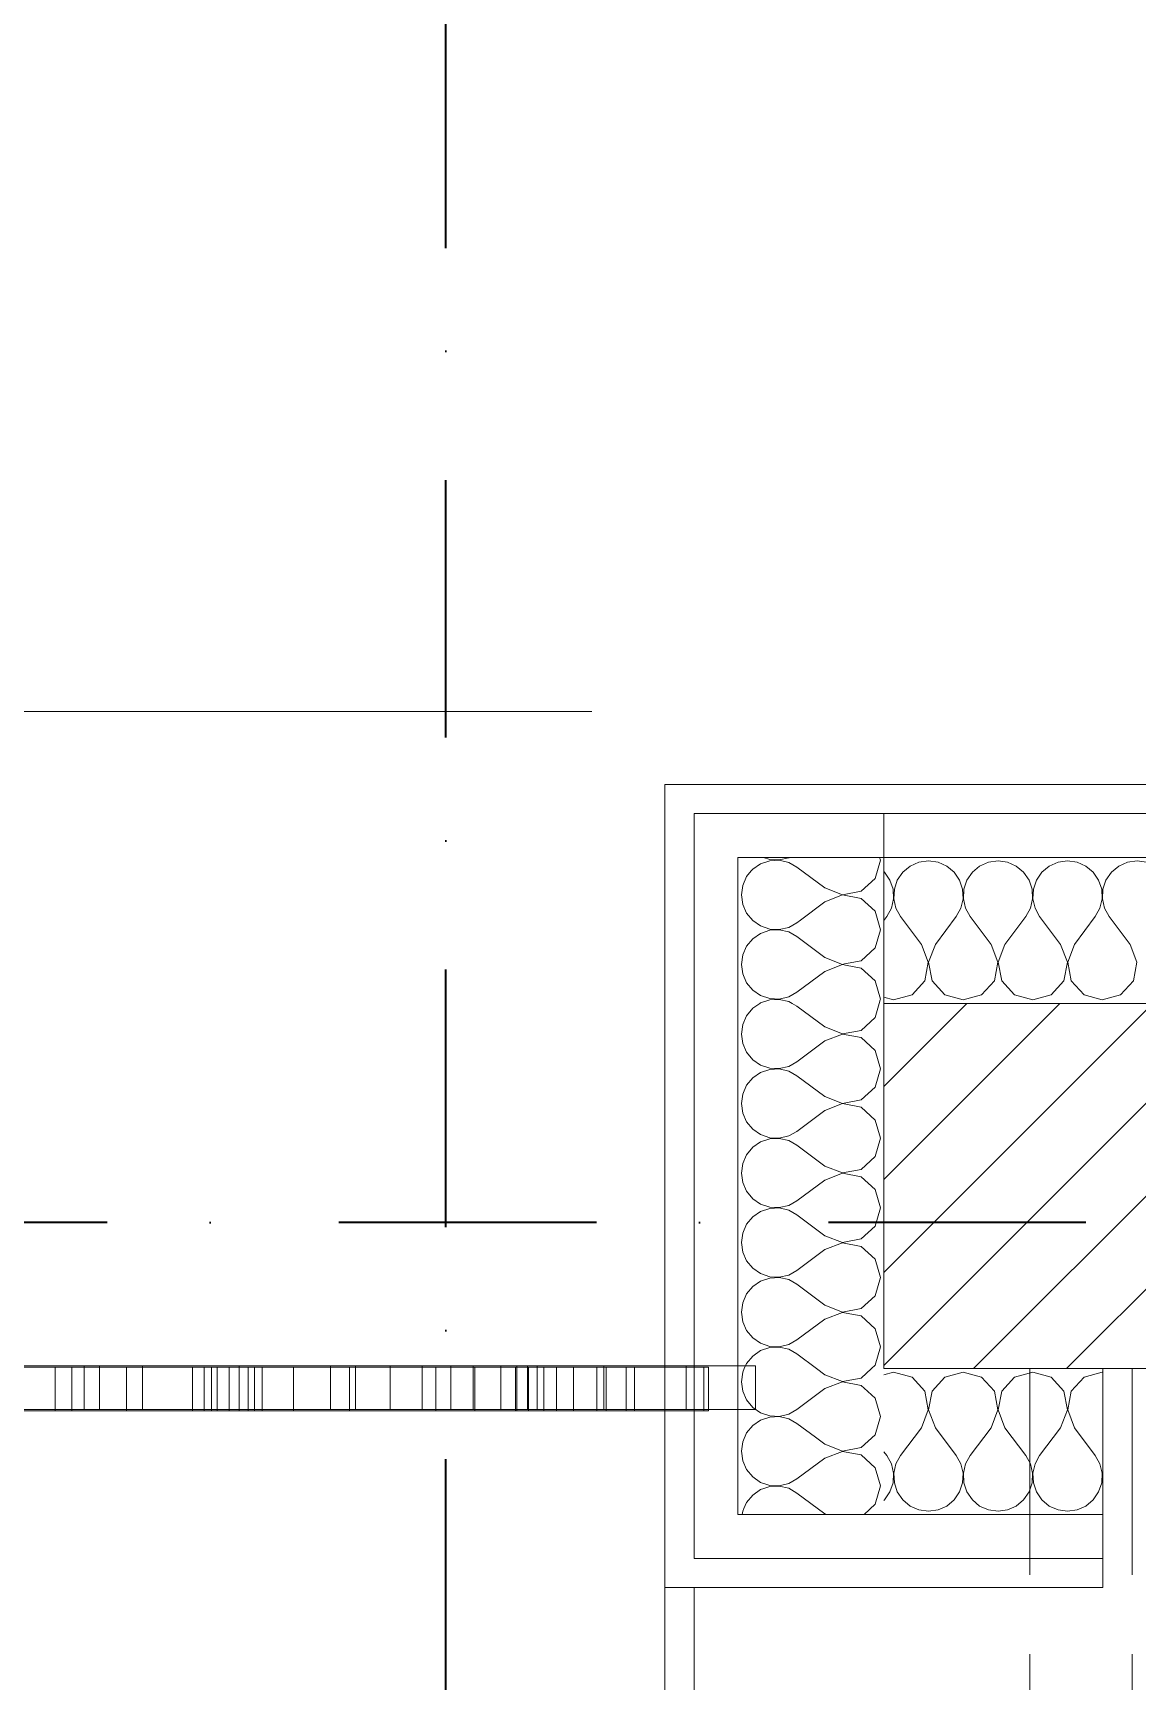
# Model space of a CAD drawing. Header units: millimetres. Extents: x 1322820 to 1391563, y 1051909 to 1098256.
# Drawn here: x 1356146 to 1356902, y 1090357 to 1091485 of the extents above; entities that cross this region are included whole.
import ezdxf
from ezdxf.enums import TextEntityAlignment as Align

# ---------------------------------------------------------------- set-up
doc = ezdxf.new("R2010")
doc.units = ezdxf.units.MM
doc.header["$MEASUREMENT"] = 0
for name, pattern in [('AStair_dashed', [1800, 800, -1000]), ('Dot & Dashed', [335.138881, 176.388884, -88.194442, 0, -70.555556]), ('Hidden Line', [195.611112, 141.111112, -54.5])]:
    doc.linetypes.add(name, pattern=pattern)
doc.layers.get('0').update_dxf_attribs({"true_color": 0x787878})
for name, color, linetype, true_color in [('arhitectura - decoratii fatada', 7, 'Continuous', 0x787878), ('arhitectura - perete cortina', 7, 'Continuous', 0x787878), ('arhitectura - trafor', 7, 'Continuous', 0x787878), ('New_arhitectura - axe', 7, 'Continuous', 0x787878), ('New_rezistenta - pereti de rezistenta', 7, 'Continuous', 0x787878)]:
    doc.layers.add(name, color=color, linetype=linetype, true_color=true_color)
for name, color, linetype, lineweight, true_color in [('arhitectura - decoratii fatada_Pen_No__101', 7, 'Continuous', 13, 0x787878), ('arhitectura - desen 2D_Pen_No__2', 7, 'Continuous', 13, 0x787878), ('arhitectura - perete cortina_Pen_No__1', 7, 'Continuous', 13, 0x787878), ('arhitectura - trafor_Pen_No__1', 7, 'Continuous', 13, 0x787878), ('New_arhitectura - axe_Pen_No__201', 7, 'Continuous', 35, 0x787878), ('New_rezistenta - pereti de rezistenta_Pen_No__1', 7, 'Continuous', 13, 0x787878), ('New_rezistenta - pereti de rezistenta_Pen_No__21', 7, 'Continuous', 20, 0x787878)]:
    doc.layers.add(name, color=color, linetype=linetype, lineweight=lineweight, true_color=true_color)
doc.styles.add('GENERATED_STYLE_1', font='arialbd.ttf')

# ---------------------------------------------------------------- blocks, each defined once
blk = doc.blocks.new('Curtain Wall_2_1', base_point=(1356235.2, 1078942.6))
at = {"layer": 'arhitectura - perete cortina_Pen_No__1', "color": 7, "linetype": 'Hidden Line', "lineweight": 13, "flags": 128}
for points in [[(1356828.5, 1090570.6), (1356898.5, 1090570.6), (1357048.5, 1090570.6)], [(1356828.5, 1090570.6), (1356828.5, 1089418.7)], [(1356898.5, 1090570.6), (1356898.5, 1089418.7)]]:
    blk.add_lwpolyline(points, dxfattribs=at)
blk = doc.blocks.new('*X47', base_point=(1356235.2, 1078942.6))
at = {"layer": 'New_rezistenta - pereti de rezistenta_Pen_No__1', "color": 7, "linetype": 'Continuous', "lineweight": 13}
for p, q in [((1356729, 1090910.5), (1356728.5, 1090910.9)), ((1356732.7, 1090905.1), (1356729, 1090910.5)), ((1356741.5, 1090910.5), (1356737.7, 1090905.1)), ((1356746.5, 1090914.7), (1356741.5, 1090910.5)), ((1356752.5, 1090917.3), (1356746.5, 1090914.7)), ((1356759, 1090918.2), (1356752.5, 1090917.3)), ((1356765.6, 1090917.3), (1356759, 1090918.2)), ((1356771.6, 1090914.7), (1356765.6, 1090917.3)), ((1356776.6, 1090910.5), (1356771.6, 1090914.7)), ((1356780.3, 1090905.1), (1356776.6, 1090910.5)), ((1356789.1, 1090910.5), (1356785.4, 1090905.1)), ((1356794.1, 1090914.7), (1356789.1, 1090910.5)), ((1356800.2, 1090917.3), (1356794.1, 1090914.7)), ((1356806.7, 1090918.2), (1356800.2, 1090917.3)), ((1356813.2, 1090917.3), (1356806.7, 1090918.2)), ((1356819.2, 1090914.7), (1356813.2, 1090917.3)), ((1356824.2, 1090910.5), (1356819.2, 1090914.7)), ((1356828, 1090905.1), (1356824.2, 1090910.5)), ((1356836.7, 1090910.5), (1356833, 1090905.1)), ((1356841.8, 1090914.7), (1356836.7, 1090910.5)), ((1356847.8, 1090917.3), (1356841.8, 1090914.7)), ((1356854.3, 1090918.2), (1356847.8, 1090917.3)), ((1356860.8, 1090917.3), (1356854.3, 1090918.2)), ((1356866.8, 1090914.7), (1356860.8, 1090917.3)), ((1356871.9, 1090910.5), (1356866.8, 1090914.7)), ((1356875.6, 1090905.1), (1356871.9, 1090910.5)), ((1356884.3, 1090910.5), (1356880.6, 1090905.1)), ((1356889.4, 1090914.7), (1356884.3, 1090910.5)), ((1356895.4, 1090917.3), (1356889.4, 1090914.7)), ((1356901.9, 1090918.2), (1356895.4, 1090917.3)), ((1356908.4, 1090917.3), (1356901.9, 1090918.2)), ((1356734.8, 1090898.8), (1356732.7, 1090905.1)), ((1356735.1, 1090892.3), (1356734.8, 1090898.8)), ((1356735.7, 1090898.8), (1356735.3, 1090892.3)), ((1356737.7, 1090905.1), (1356735.7, 1090898.8)), ((1356782.4, 1090898.8), (1356780.3, 1090905.1)), ((1356782.8, 1090892.3), (1356782.4, 1090898.8)), ((1356783.3, 1090898.8), (1356783, 1090892.3)), ((1356785.4, 1090905.1), (1356783.3, 1090898.8)), ((1356830.1, 1090898.8), (1356828, 1090905.1)), ((1356830.4, 1090892.3), (1356830.1, 1090898.8)), ((1356830.9, 1090898.8), (1356830.6, 1090892.3)), ((1356833, 1090905.1), (1356830.9, 1090898.8)), ((1356877.7, 1090898.8), (1356875.6, 1090905.1)), ((1356878, 1090892.3), (1356877.7, 1090898.8)), ((1356878.5, 1090898.8), (1356878.2, 1090892.3)), ((1356880.6, 1090905.1), (1356878.5, 1090898.8)), ((1356730.5, 1090880.1), (1356733.7, 1090885.9)), ((1356733.7, 1090885.9), (1356735.1, 1090892.3)), ((1356735.3, 1090892.3), (1356736.8, 1090885.9)), ((1356736.8, 1090885.9), (1356740, 1090880.1)), ((1356778.1, 1090880.1), (1356781.3, 1090885.9)), ((1356781.3, 1090885.9), (1356782.8, 1090892.3)), ((1356783, 1090892.3), (1356784.4, 1090885.9)), ((1356784.4, 1090885.9), (1356787.6, 1090880.1)), ((1356825.7, 1090880.1), (1356828.9, 1090885.9)), ((1356828.9, 1090885.9), (1356830.4, 1090892.3)), ((1356830.6, 1090892.3), (1356832.1, 1090885.9)), ((1356832.1, 1090885.9), (1356835.2, 1090880.1)), ((1356873.3, 1090880.1), (1356876.5, 1090885.9)), ((1356876.5, 1090885.9), (1356878, 1090892.3)), ((1356878.2, 1090892.3), (1356879.7, 1090885.9)), ((1356879.7, 1090885.9), (1356882.9, 1090880.1)), ((1356728.5, 1090877.5), (1356730.5, 1090880.1)), ((1356754.3, 1090861.1), (1356740, 1090880.1)), ((1356763.8, 1090861.1), (1356778.1, 1090880.1)), ((1356801.9, 1090861.1), (1356787.6, 1090880.1)), ((1356811.4, 1090861.1), (1356825.7, 1090880.1)), ((1356849.5, 1090861.1), (1356835.2, 1090880.1)), ((1356859, 1090861.1), (1356873.3, 1090880.1)), ((1356897.1, 1090861.1), (1356882.9, 1090880.1)), ((1356758.9, 1090848.9), (1356754.3, 1090861.1)), ((1356763.8, 1090861.1), (1356759.1, 1090848.9)), ((1356806.6, 1090848.9), (1356801.9, 1090861.1)), ((1356811.4, 1090861.1), (1356806.8, 1090848.9)), ((1356854.2, 1090848.9), (1356849.5, 1090861.1)), ((1356859, 1090861.1), (1356854.4, 1090848.9)), ((1356901.8, 1090848.9), (1356897.1, 1090861.1)), ((1356756.5, 1090836.1), (1356758.9, 1090848.9)), ((1356759.1, 1090848.9), (1356761.6, 1090836.1)), ((1356804.2, 1090836.1), (1356806.6, 1090848.9)), ((1356806.8, 1090848.9), (1356809.2, 1090836.1)), ((1356851.8, 1090836.1), (1356854.2, 1090848.9)), ((1356854.4, 1090848.9), (1356856.8, 1090836.1)), ((1356899.4, 1090836.1), (1356901.8, 1090848.9)), ((1356747.8, 1090826.5), (1356756.5, 1090836.1)), ((1356761.6, 1090836.1), (1356770.3, 1090826.5)), ((1356795.4, 1090826.5), (1356804.2, 1090836.1)), ((1356809.2, 1090836.1), (1356818, 1090826.5)), ((1356843, 1090826.5), (1356851.8, 1090836.1)), ((1356856.8, 1090836.1), (1356865.6, 1090826.5)), ((1356890.6, 1090826.5), (1356899.4, 1090836.1)), ((1356728.5, 1090824.9), (1356735.2, 1090823)), ((1356735.2, 1090823), (1356747.8, 1090826.5)), ((1356770.3, 1090826.5), (1356782.9, 1090823)), ((1356782.9, 1090823), (1356795.4, 1090826.5)), ((1356818, 1090826.5), (1356830.5, 1090823)), ((1356830.5, 1090823), (1356843, 1090826.5)), ((1356865.6, 1090826.5), (1356878.1, 1090823)), ((1356878.1, 1090823), (1356890.6, 1090826.5))]:
    blk.add_line(p, q, dxfattribs=at)
blk = doc.blocks.new('Wall_14_1', base_point=(1356728.5, 1090570.6))
at = {"layer": 'New_rezistenta - pereti de rezistenta', "linetype": 'Continuous', "lineweight": 0, "true_color": 0x000000}
h = blk.add_hatch(dxfattribs=at)
h.set_pattern_fill('BETON_ARMAT_0001', color=18, style=0, pattern_type=2)
h.set_pattern_definition([(45, (1356235.236, 1078942.57), (-31.8198, 31.8198), [])])
h.paths.add_polyline_path([(1356728.5, 1090570.6), (1361828.5, 1090570.6), (1361828.5, 1090820.6), (1356728.5, 1090820.6)])
at = {"layer": 'New_rezistenta - pereti de rezistenta_Pen_No__21', "color": 7, "linetype": 'Continuous', "lineweight": 20}
for p, q in [((1361828.5, 1090920.6), (1356728.5, 1090920.6)), ((1361828.5, 1090820.6), (1356728.5, 1090820.6))]:
    blk.add_line(p, q, dxfattribs=at)
at = {"layer": 'New_rezistenta - pereti de rezistenta_Pen_No__21', "color": 7, "linetype": 'Continuous', "lineweight": 20, "flags": 128}
for points in [[(1361828.5, 1090950.6), (1356728.5, 1090950.6)], [(1356728.5, 1090920.6), (1356728.5, 1090950.6)], [(1356728.5, 1090820.6), (1356728.5, 1090920.6)], [(1356728.5, 1090570.6), (1356728.5, 1090820.6)], [(1356728.5, 1090570.6), (1361578.5, 1090570.6)]]:
    blk.add_lwpolyline(points, dxfattribs=at)
at = {"layer": 'New_rezistenta - pereti de rezistenta', "color": 7, "lineweight": 20}
blk.add_blockref('*X47', (1356235.2, 1078942.6), dxfattribs=at)
blk = doc.blocks.new('*X104', base_point=(1356235.2, 1078942.6))
at = {"layer": 'New_rezistenta - pereti de rezistenta_Pen_No__1', "color": 7, "linetype": 'Continuous', "lineweight": 13}
for p, q in [((1356722.6, 1090550.3), (1356715.1, 1090557.2)), ((1356726.2, 1090537.8), (1356722.6, 1090550.3)), ((1356722.6, 1090525.3), (1356726.2, 1090537.8)), ((1356713, 1090516.5), (1356722.6, 1090525.3)), ((1356688.1, 1090518.8), (1356681.6, 1090523.6)), ((1356688.1, 1090518.8), (1356700.2, 1090514.1)), ((1356700.2, 1090513.9), (1356688.1, 1090509.2)), ((1356700.2, 1090514.1), (1356713, 1090516.5)), ((1356713, 1090511.5), (1356700.2, 1090513.9)), ((1356688.1, 1090509.2), (1356669, 1090495)), ((1356722.6, 1090502.7), (1356713, 1090511.5)), ((1356726.2, 1090490.2), (1356722.6, 1090502.7)), ((1356649, 1090491), (1356650.3, 1090490.6)), ((1356656.9, 1090490.3), (1356663.3, 1090491.8)), ((1356663.3, 1090491.8), (1356669, 1090495)), ((1356650.3, 1090489.8), (1356646.4, 1090488.5)), ((1356650.3, 1090490.6), (1356656.9, 1090490.3)), ((1356656.9, 1090490.1), (1356650.3, 1090489.8)), ((1356663.3, 1090488.6), (1356656.9, 1090490.1)), ((1356669, 1090485.4), (1356663.3, 1090488.6)), ((1356688.1, 1090471.1), (1356669, 1090485.4)), ((1356722.6, 1090477.7), (1356726.2, 1090490.2)), ((1356631.8, 1090472.9), (1356631.5, 1090470.6)), ((1356632.6, 1090474.7), (1356631.8, 1090472.9)), ((1356688.1, 1090471.1), (1356689.5, 1090470.6)), ((1356714.9, 1090470.6), (1356722.6, 1090477.7))]:
    blk.add_line(p, q, dxfattribs=at)
blk = doc.blocks.new('*X105', base_point=(1356235.2, 1078942.6))
at = {"layer": 'New_rezistenta - pereti de rezistenta_Pen_No__1', "color": 7, "linetype": 'Continuous', "lineweight": 13}
for p, q in [((1356646.1, 1090920.6), (1356650.3, 1090919.2)), ((1356656.9, 1090918.9), (1356663.3, 1090920.3)), ((1356663.3, 1090920.3), (1356663.7, 1090920.6)), ((1356726.2, 1090918.8), (1356725.6, 1090920.6)), ((1356638.7, 1090912.5), (1356637.7, 1090911.4)), ((1356644.1, 1090916.2), (1356638.7, 1090912.5)), ((1356650.3, 1090918.3), (1356644.1, 1090916.2)), ((1356650.3, 1090919.2), (1356656.9, 1090918.9)), ((1356656.9, 1090918.7), (1356650.3, 1090918.3)), ((1356663.3, 1090917.2), (1356656.9, 1090918.7)), ((1356669, 1090914), (1356663.3, 1090917.2)), ((1356688.1, 1090899.7), (1356669, 1090914)), ((1356722.6, 1090906.2), (1356726.2, 1090918.8)), ((1356688.1, 1090899.7), (1356700.2, 1090895)), ((1356700.2, 1090895), (1356713, 1090897.5)), ((1356713, 1090897.5), (1356722.6, 1090906.2)), ((1356688.1, 1090890.2), (1356671.4, 1090877.7)), ((1356700.2, 1090894.9), (1356688.1, 1090890.2)), ((1356713, 1090892.4), (1356700.2, 1090894.9)), ((1356722.6, 1090883.7), (1356713, 1090892.4)), ((1356726.2, 1090871.1), (1356722.6, 1090883.7)), ((1356722.6, 1090858.6), (1356726.2, 1090871.1)), ((1356713, 1090849.8), (1356722.6, 1090858.6)), ((1356701.5, 1090847.7), (1356713, 1090849.8)), ((1356713, 1090844.8), (1356702.3, 1090846.8)), ((1356722.6, 1090836), (1356713, 1090844.8)), ((1356726.2, 1090823.5), (1356722.6, 1090836)), ((1356726, 1090823.1), (1356726.2, 1090823.5))]:
    blk.add_line(p, q, dxfattribs=at)
blk = doc.blocks.new('*X106', base_point=(1356235.2, 1078942.6))
at = {"layer": 'New_rezistenta - pereti de rezistenta_Pen_No__1', "color": 7, "linetype": 'Continuous', "lineweight": 13}
for p, q in [((1356632.9, 1090570.6), (1356631.8, 1090568.1)), ((1356688.1, 1090566.4), (1356682.4, 1090570.6)), ((1356713, 1090564.1), (1356720.1, 1090570.6)), ((1356631.8, 1090568.1), (1356630.9, 1090561.6)), ((1356630.9, 1090561.6), (1356631.8, 1090555.1)), ((1356688.1, 1090566.4), (1356700.2, 1090561.7)), ((1356700.2, 1090561.5), (1356688.1, 1090556.9)), ((1356700.2, 1090561.7), (1356713, 1090564.1)), ((1356713, 1090559.1), (1356700.2, 1090561.5)), ((1356715.1, 1090557.2), (1356713, 1090559.1)), ((1356631.8, 1090555.1), (1356634.5, 1090549.1)), ((1356634.5, 1090549.1), (1356638.7, 1090544)), ((1356688.1, 1090556.9), (1356669, 1090542.6)), ((1356638.7, 1090544), (1356644.1, 1090540.3)), ((1356644.1, 1090540.3), (1356650.3, 1090538.2)), ((1356650.3, 1090537.4), (1356644.1, 1090535.3)), ((1356650.3, 1090538.2), (1356656.9, 1090537.9)), ((1356656.9, 1090537.7), (1356650.3, 1090537.4)), ((1356656.9, 1090537.9), (1356663.3, 1090539.4)), ((1356663.3, 1090536.2), (1356656.9, 1090537.7)), ((1356663.3, 1090539.4), (1356669, 1090542.6)), ((1356669, 1090533), (1356663.3, 1090536.2)), ((1356634.5, 1090526.5), (1356631.8, 1090520.5)), ((1356638.7, 1090531.6), (1356634.5, 1090526.5)), ((1356644.1, 1090535.3), (1356638.7, 1090531.6)), ((1356681.6, 1090523.6), (1356669, 1090533)), ((1356631.8, 1090520.5), (1356630.9, 1090514)), ((1356630.9, 1090514), (1356631.8, 1090507.5)), ((1356631.8, 1090507.5), (1356634.5, 1090501.5)), ((1356634.5, 1090501.5), (1356638.7, 1090496.4)), ((1356638.7, 1090496.4), (1356644.1, 1090492.7)), ((1356644.1, 1090492.7), (1356649, 1090491)), ((1356638.7, 1090484), (1356634.5, 1090478.9)), ((1356644.1, 1090487.7), (1356638.7, 1090484)), ((1356646.4, 1090488.5), (1356644.1, 1090487.7)), ((1356634.5, 1090478.9), (1356632.6, 1090474.7))]:
    blk.add_line(p, q, dxfattribs=at)
blk = doc.blocks.new('*X107', base_point=(1356235.2, 1078942.6))
at = {"layer": 'New_rezistenta - pereti de rezistenta_Pen_No__1', "color": 7, "linetype": 'Continuous', "lineweight": 13}
for p, q in [((1356643.5, 1090820.6), (1356638.7, 1090817.3)), ((1356669, 1090818.8), (1356665.7, 1090820.6)), ((1356688.1, 1090804.5), (1356669, 1090818.8)), ((1356722.6, 1090811), (1356725.3, 1090820.6)), ((1356634.5, 1090812.2), (1356631.8, 1090806.2)), ((1356638.7, 1090817.3), (1356634.5, 1090812.2)), ((1356713, 1090802.2), (1356722.6, 1090811)), ((1356631.8, 1090806.2), (1356630.9, 1090799.7)), ((1356630.9, 1090799.7), (1356631.8, 1090793.2)), ((1356688.1, 1090804.5), (1356700.2, 1090799.8)), ((1356700.2, 1090799.6), (1356688.1, 1090795)), ((1356700.2, 1090799.8), (1356713, 1090802.2)), ((1356713, 1090797.2), (1356700.2, 1090799.6)), ((1356722.6, 1090788.4), (1356713, 1090797.2)), ((1356631.8, 1090793.2), (1356634.5, 1090787.2)), ((1356634.5, 1090787.2), (1356638.7, 1090782.1)), ((1356688.1, 1090795), (1356669, 1090780.7)), ((1356726.2, 1090775.9), (1356722.6, 1090788.4)), ((1356638.7, 1090782.1), (1356644.1, 1090778.4)), ((1356644.1, 1090773.4), (1356638.7, 1090769.7)), ((1356644.1, 1090778.4), (1356650.3, 1090776.3)), ((1356650.3, 1090775.5), (1356644.1, 1090773.4)), ((1356650.3, 1090776.3), (1356656.9, 1090776)), ((1356656.9, 1090775.8), (1356650.3, 1090775.5)), ((1356656.9, 1090776), (1356663.3, 1090777.5)), ((1356663.3, 1090774.3), (1356656.9, 1090775.8)), ((1356663.3, 1090777.5), (1356669, 1090780.7)), ((1356669, 1090771.1), (1356663.3, 1090774.3)), ((1356722.6, 1090763.4), (1356726.2, 1090775.9)), ((1356634.5, 1090764.6), (1356631.8, 1090758.6)), ((1356638.7, 1090769.7), (1356634.5, 1090764.6)), ((1356688.1, 1090756.9), (1356669, 1090771.1)), ((1356713, 1090754.6), (1356722.6, 1090763.4)), ((1356631.8, 1090758.6), (1356630.9, 1090752.1)), ((1356630.9, 1090752.1), (1356631.8, 1090745.6)), ((1356688.1, 1090756.9), (1356700.2, 1090752.2)), ((1356700.2, 1090752), (1356688.1, 1090747.3)), ((1356700.2, 1090752.2), (1356713, 1090754.6)), ((1356713, 1090749.6), (1356700.2, 1090752)), ((1356631.8, 1090745.6), (1356634.5, 1090739.6)), ((1356634.5, 1090739.6), (1356638.7, 1090734.5)), ((1356688.1, 1090747.3), (1356669, 1090733)), ((1356722.6, 1090740.8), (1356713, 1090749.6)), ((1356726.2, 1090728.3), (1356722.6, 1090740.8)), ((1356638.7, 1090734.5), (1356644.1, 1090730.8)), ((1356644.1, 1090730.8), (1356650.3, 1090728.7)), ((1356650.3, 1090727.9), (1356644.1, 1090725.8)), ((1356650.3, 1090728.7), (1356656.9, 1090728.4)), ((1356656.9, 1090728.2), (1356650.3, 1090727.9)), ((1356656.9, 1090728.4), (1356663.3, 1090729.9)), ((1356663.3, 1090726.7), (1356656.9, 1090728.2)), ((1356663.3, 1090729.9), (1356669, 1090733)), ((1356722.6, 1090715.8), (1356726.2, 1090728.3)), ((1356634.5, 1090717), (1356631.8, 1090711)), ((1356638.7, 1090722.1), (1356634.5, 1090717)), ((1356644.1, 1090725.8), (1356638.7, 1090722.1)), ((1356669, 1090723.5), (1356663.3, 1090726.7)), ((1356688.1, 1090709.2), (1356669, 1090723.5)), ((1356631.8, 1090711), (1356630.9, 1090704.5)), ((1356688.1, 1090709.2), (1356700.2, 1090704.6)), ((1356700.2, 1090704.6), (1356713, 1090707)), ((1356713, 1090707), (1356722.6, 1090715.8)), ((1356630.9, 1090704.5), (1356631.8, 1090698)), ((1356631.8, 1090698), (1356634.5, 1090692)), ((1356688.1, 1090699.7), (1356669, 1090685.4)), ((1356700.2, 1090704.4), (1356688.1, 1090699.7)), ((1356713, 1090702), (1356700.2, 1090704.4)), ((1356722.6, 1090693.2), (1356713, 1090702)), ((1356634.5, 1090692), (1356638.7, 1090686.9)), ((1356638.7, 1090686.9), (1356644.1, 1090683.2)), ((1356644.1, 1090683.2), (1356650.3, 1090681.1)), ((1356663.3, 1090682.2), (1356669, 1090685.4)), ((1356726.2, 1090680.7), (1356722.6, 1090693.2)), ((1356638.7, 1090674.4), (1356634.5, 1090669.4)), ((1356644.1, 1090678.2), (1356638.7, 1090674.4)), ((1356650.3, 1090680.3), (1356644.1, 1090678.2)), ((1356650.3, 1090681.1), (1356656.9, 1090680.8)), ((1356656.9, 1090680.6), (1356650.3, 1090680.3)), ((1356656.9, 1090680.8), (1356663.3, 1090682.2)), ((1356663.3, 1090679.1), (1356656.9, 1090680.6)), ((1356669, 1090675.9), (1356663.3, 1090679.1)), ((1356688.1, 1090661.6), (1356669, 1090675.9)), ((1356722.6, 1090668.1), (1356726.2, 1090680.7)), ((1356631.8, 1090663.4), (1356630.9, 1090656.9)), ((1356634.5, 1090669.4), (1356631.8, 1090663.4)), ((1356688.1, 1090661.6), (1356700.2, 1090657)), ((1356713, 1090659.4), (1356722.6, 1090668.1)), ((1356630.9, 1090656.9), (1356631.8, 1090650.3)), ((1356631.8, 1090650.3), (1356634.5, 1090644.3)), ((1356688.1, 1090652.1), (1356669, 1090637.8)), ((1356700.2, 1090656.8), (1356688.1, 1090652.1)), ((1356700.2, 1090657), (1356713, 1090659.4)), ((1356713, 1090654.3), (1356700.2, 1090656.8)), ((1356722.6, 1090645.6), (1356713, 1090654.3)), ((1356634.5, 1090644.3), (1356638.7, 1090639.3)), ((1356638.7, 1090639.3), (1356644.1, 1090635.6)), ((1356663.3, 1090634.6), (1356669, 1090637.8)), ((1356726.2, 1090633), (1356722.6, 1090645.6)), ((1356638.7, 1090626.8), (1356634.5, 1090621.8)), ((1356644.1, 1090630.5), (1356638.7, 1090626.8)), ((1356644.1, 1090635.6), (1356650.3, 1090633.5)), ((1356650.3, 1090632.6), (1356644.1, 1090630.5)), ((1356650.3, 1090633.5), (1356656.9, 1090633.1)), ((1356656.9, 1090633), (1356650.3, 1090632.6)), ((1356656.9, 1090633.1), (1356663.3, 1090634.6)), ((1356663.3, 1090631.5), (1356656.9, 1090633)), ((1356669, 1090628.3), (1356663.3, 1090631.5)), ((1356688.1, 1090614), (1356669, 1090628.3)), ((1356722.6, 1090620.5), (1356726.2, 1090633)), ((1356631.8, 1090615.7), (1356630.9, 1090609.2)), ((1356634.5, 1090621.8), (1356631.8, 1090615.7)), ((1356713, 1090611.8), (1356722.6, 1090620.5)), ((1356630.9, 1090609.2), (1356631.8, 1090602.7)), ((1356688.1, 1090604.5), (1356669, 1090590.2)), ((1356688.1, 1090614), (1356700.2, 1090609.3)), ((1356700.2, 1090609.1), (1356688.1, 1090604.5)), ((1356700.2, 1090609.3), (1356713, 1090611.8)), ((1356713, 1090606.7), (1356700.2, 1090609.1)), ((1356722.6, 1090597.9), (1356713, 1090606.7)), ((1356631.8, 1090602.7), (1356634.5, 1090596.7)), ((1356634.5, 1090596.7), (1356638.7, 1090591.7)), ((1356726.2, 1090585.4), (1356722.6, 1090597.9)), ((1356638.7, 1090591.7), (1356644.1, 1090587.9)), ((1356644.1, 1090582.9), (1356638.7, 1090579.2)), ((1356644.1, 1090587.9), (1356650.3, 1090585.8)), ((1356650.3, 1090585), (1356644.1, 1090582.9)), ((1356650.3, 1090585.8), (1356656.9, 1090585.5)), ((1356656.9, 1090585.3), (1356650.3, 1090585)), ((1356656.9, 1090585.5), (1356663.3, 1090587)), ((1356663.3, 1090583.8), (1356656.9, 1090585.3)), ((1356663.3, 1090587), (1356669, 1090590.2)), ((1356669, 1090580.7), (1356663.3, 1090583.8)), ((1356722.6, 1090572.9), (1356726.2, 1090585.4)), ((1356634.5, 1090574.1), (1356632.9, 1090570.6)), ((1356638.7, 1090579.2), (1356634.5, 1090574.1)), ((1356682.4, 1090570.6), (1356669, 1090580.7)), ((1356720.1, 1090570.6), (1356722.6, 1090572.9))]:
    blk.add_line(p, q, dxfattribs=at)
blk = doc.blocks.new('*X108', base_point=(1356235.2, 1078942.6))
at = {"layer": 'New_rezistenta - pereti de rezistenta_Pen_No__1', "color": 7, "linetype": 'Continuous', "lineweight": 13}
for p, q in [((1356637.7, 1090911.4), (1356634.5, 1090907.5)), ((1356631.8, 1090901.5), (1356630.9, 1090895)), ((1356634.5, 1090907.5), (1356631.8, 1090901.5)), ((1356630.9, 1090895), (1356631.8, 1090888.4)), ((1356631.8, 1090888.4), (1356634.5, 1090882.4)), ((1356634.5, 1090882.4), (1356638.7, 1090877.4)), ((1356638.7, 1090877.4), (1356644.1, 1090873.7)), ((1356663.3, 1090872.7), (1356669, 1090875.9)), ((1356671.4, 1090877.7), (1356669, 1090875.9)), ((1356638.7, 1090864.9), (1356634.5, 1090859.8)), ((1356644.1, 1090868.6), (1356638.7, 1090864.9)), ((1356644.1, 1090873.7), (1356650.3, 1090871.6)), ((1356650.3, 1090870.7), (1356644.1, 1090868.6)), ((1356650.3, 1090871.6), (1356656.9, 1090871.2)), ((1356656.9, 1090871), (1356650.3, 1090870.7)), ((1356656.9, 1090871.2), (1356663.3, 1090872.7)), ((1356663.3, 1090869.6), (1356656.9, 1090871)), ((1356669, 1090866.4), (1356663.3, 1090869.6)), ((1356688.1, 1090852.1), (1356669, 1090866.4)), ((1356631.8, 1090853.8), (1356630.9, 1090847.3)), ((1356634.5, 1090859.8), (1356631.8, 1090853.8)), ((1356688.1, 1090852.1), (1356700.2, 1090847.4)), ((1356630.9, 1090847.3), (1356631.8, 1090840.8)), ((1356631.8, 1090840.8), (1356634.5, 1090834.8)), ((1356688.1, 1090842.6), (1356669, 1090828.3)), ((1356700.2, 1090847.2), (1356688.1, 1090842.6)), ((1356700.2, 1090847.4), (1356701.5, 1090847.7)), ((1356702.3, 1090846.8), (1356700.2, 1090847.2)), ((1356634.5, 1090834.8), (1356638.7, 1090829.8)), ((1356638.7, 1090829.8), (1356644.1, 1090826)), ((1356644.1, 1090821), (1356643.5, 1090820.6)), ((1356644.1, 1090826), (1356650.3, 1090823.9)), ((1356650.3, 1090823.1), (1356644.1, 1090821)), ((1356650.3, 1090823.9), (1356656.9, 1090823.6)), ((1356656.9, 1090823.4), (1356650.3, 1090823.1)), ((1356656.9, 1090823.6), (1356663.3, 1090825.1)), ((1356663.3, 1090821.9), (1356656.9, 1090823.4)), ((1356663.3, 1090825.1), (1356669, 1090828.3)), ((1356665.7, 1090820.6), (1356663.3, 1090821.9)), ((1356725.3, 1090820.6), (1356726, 1090823.1))]:
    blk.add_line(p, q, dxfattribs=at)
blk = doc.blocks.new('Wall_36_1', base_point=(1356598.5, 1090440.6))
at = {"layer": 'New_rezistenta - pereti de rezistenta_Pen_No__21', "color": 7, "linetype": 'Continuous', "lineweight": 20}
for p, q in [((1356728.5, 1090920.6), (1356628.5, 1090920.6)), ((1356628.5, 1090920.6), (1356628.5, 1090820.6)), ((1356628.5, 1090820.6), (1356628.5, 1090570.6)), ((1356628.5, 1090570.6), (1356628.5, 1090470.6)), ((1356628.5, 1090470.6), (1356728.5, 1090470.6))]:
    blk.add_line(p, q, dxfattribs=at)
at = {"layer": 'New_rezistenta - pereti de rezistenta_Pen_No__21', "color": 7, "linetype": 'Continuous', "lineweight": 20, "flags": 128}
for points in [[(1356598.5, 1090950.6), (1356628.5, 1090950.6)], [(1356598.5, 1090950.6), (1356598.5, 1090440.6)], [(1356728.5, 1090570.6), (1356728.5, 1090820.6)], [(1356598.5, 1090440.6), (1356628.5, 1090440.6)]]:
    blk.add_lwpolyline(points, dxfattribs=at)
at = {"layer": 'New_rezistenta - pereti de rezistenta', "color": 7, "lineweight": 20}
for name in ['*X105', '*X108', '*X107', '*X106', '*X104']:
    blk.add_blockref(name, (1356235.2, 1078942.6), dxfattribs=at)
blk = doc.blocks.new('Wall_37_1', base_point=(1356598.5, 1090950.6))
at = {"layer": 'New_rezistenta - pereti de rezistenta_Pen_No__21', "color": 7, "linetype": 'Continuous', "lineweight": 20}
blk.add_line((1356728.5, 1090920.6), (1356628.5, 1090920.6), dxfattribs=at)
at = {"layer": 'New_rezistenta - pereti de rezistenta_Pen_No__21', "color": 7, "linetype": 'Continuous', "lineweight": 20, "flags": 128}
for points in [[(1356728.5, 1090950.6), (1356628.5, 1090950.6)], [(1356728.5, 1090920.6), (1356728.5, 1090950.6)], [(1356728.5, 1090820.6), (1356728.5, 1090920.6)]]:
    blk.add_lwpolyline(points, dxfattribs=at)
at = {"layer": 'New_rezistenta - pereti de rezistenta_Pen_No__21', "color": 7, "linetype": 'Continuous', "lineweight": 20}
blk.add_point((1356728.5, 1090920.6), dxfattribs=at)
blk = doc.blocks.new('*X111', base_point=(1356235.2, 1078942.6))
at = {"layer": 'New_rezistenta - pereti de rezistenta_Pen_No__1', "color": 7, "linetype": 'Continuous', "lineweight": 13}
for p, q in [((1356735.2, 1090568.2), (1356728.5, 1090566.3)), ((1356747.8, 1090564.7), (1356735.2, 1090568.2)), ((1356756.5, 1090555.1), (1356747.8, 1090564.7)), ((1356770.3, 1090564.7), (1356761.6, 1090555.1)), ((1356782.9, 1090568.2), (1356770.3, 1090564.7)), ((1356795.4, 1090564.7), (1356782.9, 1090568.2)), ((1356804.2, 1090555.1), (1356795.4, 1090564.7)), ((1356818, 1090564.7), (1356809.2, 1090555.1)), ((1356830.5, 1090568.2), (1356818, 1090564.7)), ((1356843, 1090564.7), (1356830.5, 1090568.2)), ((1356851.8, 1090555.1), (1356843, 1090564.7)), ((1356865.6, 1090564.7), (1356856.8, 1090555.1)), ((1356878.1, 1090568.2), (1356865.6, 1090564.7)), ((1356878.5, 1090568.1), (1356878.1, 1090568.2)), ((1356758.9, 1090542.3), (1356756.5, 1090555.1)), ((1356761.6, 1090555.1), (1356759.1, 1090542.3)), ((1356806.6, 1090542.3), (1356804.2, 1090555.1)), ((1356809.2, 1090555.1), (1356806.8, 1090542.3)), ((1356854.2, 1090542.3), (1356851.8, 1090555.1)), ((1356856.8, 1090555.1), (1356854.4, 1090542.3)), ((1356754.3, 1090530.1), (1356758.9, 1090542.3)), ((1356759.1, 1090542.3), (1356763.8, 1090530.1)), ((1356801.9, 1090530.1), (1356806.6, 1090542.3)), ((1356806.8, 1090542.3), (1356811.4, 1090530.1)), ((1356849.5, 1090530.1), (1356854.2, 1090542.3)), ((1356854.4, 1090542.3), (1356859, 1090530.1)), ((1356754.3, 1090530.1), (1356740, 1090511.1)), ((1356763.8, 1090530.1), (1356778.1, 1090511.1)), ((1356801.9, 1090530.1), (1356787.6, 1090511.1)), ((1356811.4, 1090530.1), (1356825.7, 1090511.1)), ((1356849.5, 1090530.1), (1356835.2, 1090511.1)), ((1356859, 1090530.1), (1356873.3, 1090511.1)), ((1356728.5, 1090513.7), (1356730.5, 1090511.1)), ((1356733.7, 1090505.3), (1356730.5, 1090511.1)), ((1356735.1, 1090498.9), (1356733.7, 1090505.3)), ((1356736.8, 1090505.3), (1356735.3, 1090498.9)), ((1356740, 1090511.1), (1356736.8, 1090505.3)), ((1356781.3, 1090505.3), (1356778.1, 1090511.1)), ((1356782.8, 1090498.9), (1356781.3, 1090505.3)), ((1356784.4, 1090505.3), (1356783, 1090498.9)), ((1356787.6, 1090511.1), (1356784.4, 1090505.3)), ((1356828.9, 1090505.3), (1356825.7, 1090511.1)), ((1356830.4, 1090498.9), (1356828.9, 1090505.3)), ((1356832.1, 1090505.3), (1356830.6, 1090498.9)), ((1356835.2, 1090511.1), (1356832.1, 1090505.3)), ((1356876.5, 1090505.3), (1356873.3, 1090511.1)), ((1356878, 1090498.9), (1356876.5, 1090505.3)), ((1356732.7, 1090486.1), (1356734.8, 1090492.4)), ((1356734.8, 1090492.4), (1356735.1, 1090498.9)), ((1356735.3, 1090498.9), (1356735.7, 1090492.4)), ((1356735.7, 1090492.4), (1356737.7, 1090486.1)), ((1356780.3, 1090486.1), (1356782.4, 1090492.4)), ((1356782.4, 1090492.4), (1356782.8, 1090498.9)), ((1356783, 1090498.9), (1356783.3, 1090492.4)), ((1356783.3, 1090492.4), (1356785.4, 1090486.1)), ((1356828, 1090486.1), (1356830.1, 1090492.4)), ((1356830.1, 1090492.4), (1356830.4, 1090498.9)), ((1356830.6, 1090498.9), (1356830.9, 1090492.4)), ((1356830.9, 1090492.4), (1356833, 1090486.1)), ((1356875.6, 1090486.1), (1356877.7, 1090492.4)), ((1356877.7, 1090492.4), (1356878, 1090498.9)), ((1356878.5, 1090500.4), (1356878.2, 1090498.9)), ((1356878.2, 1090498.9), (1356878.5, 1090492.4)), ((1356878.5, 1090492.4), (1356878.5, 1090492.3)), ((1356728.5, 1090480.3), (1356729, 1090480.7)), ((1356729, 1090480.7), (1356732.7, 1090486.1)), ((1356737.7, 1090486.1), (1356741.5, 1090480.7)), ((1356741.5, 1090480.7), (1356746.5, 1090476.5)), ((1356771.6, 1090476.5), (1356776.6, 1090480.7)), ((1356776.6, 1090480.7), (1356780.3, 1090486.1)), ((1356785.4, 1090486.1), (1356789.1, 1090480.7)), ((1356789.1, 1090480.7), (1356794.1, 1090476.5)), ((1356819.2, 1090476.5), (1356824.2, 1090480.7)), ((1356824.2, 1090480.7), (1356828, 1090486.1)), ((1356833, 1090486.1), (1356836.7, 1090480.7)), ((1356836.7, 1090480.7), (1356841.8, 1090476.5)), ((1356866.8, 1090476.5), (1356871.9, 1090480.7)), ((1356871.9, 1090480.7), (1356875.6, 1090486.1)), ((1356746.5, 1090476.5), (1356752.5, 1090473.9)), ((1356752.5, 1090473.9), (1356759, 1090473)), ((1356759, 1090473), (1356765.6, 1090473.9)), ((1356765.6, 1090473.9), (1356771.6, 1090476.5)), ((1356794.1, 1090476.5), (1356800.2, 1090473.9)), ((1356800.2, 1090473.9), (1356806.7, 1090473)), ((1356806.7, 1090473), (1356813.2, 1090473.9)), ((1356813.2, 1090473.9), (1356819.2, 1090476.5)), ((1356841.8, 1090476.5), (1356847.8, 1090473.9)), ((1356847.8, 1090473.9), (1356854.3, 1090473)), ((1356854.3, 1090473), (1356860.8, 1090473.9)), ((1356860.8, 1090473.9), (1356866.8, 1090476.5))]:
    blk.add_line(p, q, dxfattribs=at)
blk = doc.blocks.new('Wall_38_1', base_point=(1356598.5, 1090440.6))
at = {"layer": 'New_rezistenta - pereti de rezistenta_Pen_No__21', "color": 7, "linetype": 'Continuous', "lineweight": 20}
for p, q in [((1356628.5, 1090470.6), (1356728.5, 1090470.6)), ((1356728.5, 1090470.6), (1356878.5, 1090470.6))]:
    blk.add_line(p, q, dxfattribs=at)
at = {"layer": 'New_rezistenta - pereti de rezistenta_Pen_No__21', "color": 7, "linetype": 'Continuous', "lineweight": 20, "flags": 128}
for points in [[(1356878.5, 1090570.6), (1356728.5, 1090570.6)], [(1356878.5, 1090570.6), (1356878.5, 1090470.6)], [(1356878.5, 1090470.6), (1356878.5, 1090440.6)], [(1356628.5, 1090440.6), (1356878.5, 1090440.6)]]:
    blk.add_lwpolyline(points, dxfattribs=at)
at = {"layer": 'New_rezistenta - pereti de rezistenta', "color": 7, "lineweight": 20}
blk.add_blockref('*X111', (1356235.2, 1078942.6), dxfattribs=at)
blk = doc.blocks.new('Wall_126_1', base_point=(1358230.2, 1090970.6))
at = {"layer": 'arhitectura - decoratii fatada_Pen_No__101', "color": 253, "linetype": 'Continuous', "lineweight": 13, "flags": 128}
for points in [[(1356578.5, 1090970.6), (1356578.5, 1090950.6)], [(1358230.2, 1090970.6), (1356578.5, 1090970.6)], [(1356598.5, 1090950.6), (1358230.2, 1090950.6)]]:
    blk.add_lwpolyline(points, dxfattribs=at)
blk = doc.blocks.new('Wall_127_1', base_point=(1358230.2, 1090970.6))
at = {"layer": 'arhitectura - decoratii fatada_Pen_No__101', "color": 253, "linetype": 'Continuous', "lineweight": 13, "flags": 128}
for points in [[(1356578.5, 1090970.6), (1356578.5, 1090950.6)], [(1358230.2, 1090970.6), (1356578.5, 1090970.6)], [(1356598.5, 1090950.6), (1358230.2, 1090950.6)]]:
    blk.add_lwpolyline(points, dxfattribs=at)
blk = doc.blocks.new('Wall_128_1', base_point=(1358230.2, 1090970.6))
at = {"layer": 'arhitectura - decoratii fatada_Pen_No__101', "color": 253, "linetype": 'Continuous', "lineweight": 13, "flags": 128}
for points in [[(1356578.5, 1090970.6), (1356578.5, 1090950.6)], [(1358230.2, 1090970.6), (1356578.5, 1090970.6)], [(1356598.5, 1090950.6), (1358230.2, 1090950.6)]]:
    blk.add_lwpolyline(points, dxfattribs=at)
blk = doc.blocks.new('Wall_140_1', base_point=(1356578.5, 1090420.6))
at = {"layer": 'arhitectura - decoratii fatada_Pen_No__101', "color": 253, "linetype": 'Continuous', "lineweight": 13, "flags": 128}
for points in [[(1356578.5, 1090420.6), (1356578.5, 1090440.6)], [(1356878.5, 1090440.6), (1356598.5, 1090440.6)], [(1356878.5, 1090420.6), (1356878.5, 1090440.6)], [(1356598.5, 1090420.6), (1356878.5, 1090420.6)]]:
    blk.add_lwpolyline(points, dxfattribs=at)
blk = doc.blocks.new('Wall_141_1', base_point=(1356578.5, 1090420.6))
at = {"layer": 'arhitectura - decoratii fatada_Pen_No__101', "color": 253, "linetype": 'Continuous', "lineweight": 13, "flags": 128}
for points in [[(1356578.5, 1090420.6), (1356578.5, 1090440.6)], [(1356878.5, 1090440.6), (1356598.5, 1090440.6)], [(1356878.5, 1090420.6), (1356878.5, 1090440.6)], [(1356578.5, 1090420.6), (1356878.5, 1090420.6)]]:
    blk.add_lwpolyline(points, dxfattribs=at)
blk = doc.blocks.new('Wall_142_1', base_point=(1356578.5, 1090420.6))
at = {"layer": 'arhitectura - decoratii fatada_Pen_No__101', "color": 253, "linetype": 'Continuous', "lineweight": 13, "flags": 128}
for points in [[(1356578.5, 1090420.6), (1356578.5, 1090440.6)], [(1356878.5, 1090440.6), (1356598.5, 1090440.6)], [(1356878.5, 1090420.6), (1356878.5, 1090440.6)], [(1356578.5, 1090420.6), (1356878.5, 1090420.6)]]:
    blk.add_lwpolyline(points, dxfattribs=at)
blk = doc.blocks.new('Wall_143_1', base_point=(1356578.5, 1090970.6))
at = {"layer": 'arhitectura - decoratii fatada_Pen_No__101', "color": 253, "linetype": 'Continuous', "lineweight": 13, "flags": 128}
for points in [[(1356578.5, 1090950.6), (1356578.5, 1090440.6)], [(1356598.5, 1090440.6), (1356598.5, 1090950.6)]]:
    blk.add_lwpolyline(points, dxfattribs=at)
blk = doc.blocks.new('Wall_144_1', base_point=(1356578.5, 1090970.6))
at = {"layer": 'arhitectura - decoratii fatada_Pen_No__101', "color": 253, "linetype": 'Continuous', "lineweight": 13, "flags": 128}
for points in [[(1356578.5, 1090950.6), (1356578.5, 1090440.6)], [(1356598.5, 1090440.6), (1356598.5, 1090950.6)]]:
    blk.add_lwpolyline(points, dxfattribs=at)
blk = doc.blocks.new('Wall_145_1', base_point=(1356578.5, 1090970.6))
at = {"layer": 'arhitectura - decoratii fatada_Pen_No__101', "color": 253, "linetype": 'Continuous', "lineweight": 13, "flags": 128}
for points in [[(1356578.5, 1090950.6), (1356578.5, 1090440.6)], [(1356598.5, 1090440.6), (1356598.5, 1090950.6)]]:
    blk.add_lwpolyline(points, dxfattribs=at)
blk = doc.blocks.new('Wall_209_1', base_point=(1356578.5, 1090420.6))
at = {"layer": 'arhitectura - decoratii fatada_Pen_No__101', "color": 253, "linetype": 'Continuous', "lineweight": 13, "flags": 128}
for points in [[(1356578.5, 1090420.6), (1356578.5, 1089488.7)], [(1356598.5, 1089488.7), (1356598.5, 1090420.6)]]:
    blk.add_lwpolyline(points, dxfattribs=at)
blk = doc.blocks.new('Morph_1_1', base_point=(1356235.2, 1078942.6))
at = {"layer": 'arhitectura - trafor_Pen_No__1', "color": 7, "linetype": 'Continuous', "lineweight": 13, "flags": 128}
for points in [[(1356180.8, 1090572.6), (1356103.5, 1090572.6), (1356071.4, 1090572.6), (1356039.9, 1090572.6), (1356032.3, 1090572.6)], [(1356180.8, 1090572.6), (1356180.8, 1090542.6)], [(1356220.7, 1090572.6), (1356191.3, 1090572.6), (1356180.8, 1090572.6)], [(1356191.3, 1090572.6), (1356191.3, 1090542.6)], [(1356431.9, 1090572.6), (1356412.2, 1090572.6), (1356390.4, 1090572.6), (1356366.6, 1090572.6), (1356349.4, 1090572.6), (1356287, 1090572.6), (1356220.7, 1090572.6)], [(1356220.7, 1090572.6), (1356220.7, 1090542.6)], [(1356287, 1090572.6), (1356287, 1090542.6)], [(1356349.4, 1090572.6), (1356349.4, 1090542.6)], [(1356366.6, 1090572.6), (1356366.6, 1090542.6)], [(1356390.4, 1090572.6), (1356390.4, 1090542.6)], [(1356412.2, 1090572.6), (1356412.2, 1090542.6)], [(1356431.9, 1090572.6), (1356431.9, 1090542.6)], [(1356447.3, 1090572.6), (1356431.9, 1090572.6)], [(1356447.3, 1090572.6), (1356447.3, 1090542.6)], [(1356477.2, 1090572.6), (1356466.1, 1090572.6), (1356447.3, 1090572.6)], [(1356466.1, 1090572.6), (1356466.1, 1090542.6)], [(1356477.2, 1090572.6), (1356477.2, 1090542.6)], [(1356484.5, 1090572.6), (1356477.2, 1090572.6)], [(1356484.5, 1090572.6), (1356484.5, 1090542.6)], [(1356536.6, 1090572.6), (1356491, 1090572.6), (1356484.5, 1090572.6)], [(1356491, 1090572.6), (1356491, 1090542.6)], [(1356536.6, 1090572.6), (1356536.6, 1090542.6)], [(1356640.6, 1090572.6), (1356593, 1090572.6), (1356536.6, 1090572.6)], [(1356593, 1090572.6), (1356593, 1090542.6)], [(1356640.6, 1090572.6), (1356640.6, 1090542.6)], [(1356032.3, 1090542.6), (1356039.9, 1090542.6), (1356071.4, 1090542.6), (1356103.5, 1090542.6), (1356180.8, 1090542.6)], [(1356180.8, 1090542.6), (1356191.3, 1090542.6), (1356220.7, 1090542.6)], [(1356220.7, 1090542.6), (1356287, 1090542.6), (1356349.4, 1090542.6), (1356366.6, 1090542.6), (1356390.4, 1090542.6), (1356412.2, 1090542.6), (1356431.9, 1090542.6)], [(1356431.9, 1090542.6), (1356447.3, 1090542.6)], [(1356447.3, 1090542.6), (1356466.1, 1090542.6), (1356477.2, 1090542.6)], [(1356477.2, 1090542.6), (1356484.5, 1090542.6)], [(1356484.5, 1090542.6), (1356491, 1090542.6), (1356536.6, 1090542.6)], [(1356536.6, 1090542.6), (1356593, 1090542.6), (1356640.6, 1090542.6)]]:
    blk.add_lwpolyline(points, dxfattribs=at)
blk = doc.blocks.new('Morph_2_1', base_point=(1356235.2, 1078942.6))
at = {"layer": 'arhitectura - trafor_Pen_No__1', "color": 7, "linetype": 'Continuous', "lineweight": 13, "flags": 128}
for points in [[(1356160.8, 1090571.6), (1356126.2, 1090571.6)], [(1356160.8, 1090571.6), (1356160.8, 1090541.6)], [(1356293, 1090571.6), (1356287, 1090571.6), (1356280, 1090571.6), (1356271.8, 1090571.6), (1356267.9, 1090571.6), (1356263, 1090571.6), (1356254.9, 1090571.6), (1356209.8, 1090571.6), (1356172.3, 1090571.6), (1356160.8, 1090571.6)], [(1356172.3, 1090571.6), (1356172.3, 1090541.6)], [(1356209.8, 1090571.6), (1356209.8, 1090541.6)], [(1356254.9, 1090571.6), (1356254.9, 1090541.6)], [(1356263, 1090571.6), (1356263, 1090541.6)], [(1356267.9, 1090571.6), (1356267.9, 1090541.6)], [(1356271.8, 1090571.6), (1356271.8, 1090541.6)], [(1356280, 1090571.6), (1356280, 1090541.6)], [(1356287, 1090571.6), (1356287, 1090541.6)], [(1356293, 1090571.6), (1356293, 1090541.6)], [(1356297.5, 1090571.6), (1356293, 1090571.6)], [(1356297.5, 1090571.6), (1356297.5, 1090541.6)], [(1356302.7, 1090571.6), (1356297.5, 1090571.6)], [(1356302.7, 1090571.6), (1356302.7, 1090541.6)], [(1356476.3, 1090571.6), (1356448.3, 1090571.6), (1356421.6, 1090571.6), (1356362.4, 1090571.6), (1356324.1, 1090571.6), (1356302.7, 1090571.6)], [(1356324.1, 1090571.6), (1356324.1, 1090541.6)], [(1356362.4, 1090571.6), (1356362.4, 1090541.6)], [(1356421.6, 1090571.6), (1356421.6, 1090541.6)], [(1356448.3, 1090571.6), (1356448.3, 1090541.6)], [(1356476.3, 1090571.6), (1356476.3, 1090541.6)], [(1356477.1, 1090571.6), (1356476.3, 1090571.6)], [(1356477.1, 1090571.6), (1356477.1, 1090541.6)], [(1356485.2, 1090571.6), (1356477.1, 1090571.6)], [(1356485.2, 1090571.6), (1356485.2, 1090541.6)], [(1356504.2, 1090571.6), (1356495.7, 1090571.6), (1356485.2, 1090571.6)], [(1356495.7, 1090571.6), (1356495.7, 1090541.6)], [(1356504.2, 1090571.6), (1356504.2, 1090541.6)], [(1356516, 1090571.6), (1356504.2, 1090571.6)], [(1356516, 1090571.6), (1356516, 1090541.6)], [(1356531.8, 1090571.6), (1356516, 1090571.6)], [(1356531.8, 1090571.6), (1356531.8, 1090541.6)], [(1356552, 1090571.6), (1356538.3, 1090571.6), (1356531.8, 1090571.6)], [(1356538.3, 1090571.6), (1356538.3, 1090541.6)], [(1356552, 1090571.6), (1356552, 1090541.6)], [(1356608.5, 1090571.6), (1356605.1, 1090571.6), (1356557.7, 1090571.6), (1356552, 1090571.6)], [(1356557.7, 1090571.6), (1356557.7, 1090541.6)], [(1356605.1, 1090571.6), (1356605.1, 1090541.6)], [(1356608.5, 1090571.6), (1356608.5, 1090541.6)], [(1356126.2, 1090541.6), (1356160.8, 1090541.6)], [(1356160.8, 1090541.6), (1356172.3, 1090541.6), (1356209.8, 1090541.6), (1356254.9, 1090541.6), (1356263, 1090541.6), (1356267.9, 1090541.6), (1356271.8, 1090541.6), (1356280, 1090541.6), (1356287, 1090541.6), (1356293, 1090541.6)], [(1356293, 1090541.6), (1356297.5, 1090541.6)], [(1356297.5, 1090541.6), (1356302.7, 1090541.6)], [(1356302.7, 1090541.6), (1356324.1, 1090541.6), (1356362.4, 1090541.6), (1356421.6, 1090541.6), (1356448.3, 1090541.6), (1356476.3, 1090541.6)], [(1356476.3, 1090541.6), (1356477.1, 1090541.6)], [(1356477.1, 1090541.6), (1356485.2, 1090541.6)], [(1356485.2, 1090541.6), (1356495.7, 1090541.6), (1356504.2, 1090541.6)], [(1356504.2, 1090541.6), (1356516, 1090541.6)], [(1356516, 1090541.6), (1356531.8, 1090541.6)], [(1356531.8, 1090541.6), (1356538.3, 1090541.6), (1356552, 1090541.6)], [(1356552, 1090541.6), (1356557.7, 1090541.6), (1356605.1, 1090541.6), (1356608.5, 1090541.6)]]:
    blk.add_lwpolyline(points, dxfattribs=at)
blk = doc.blocks.new('Standard grid marker')
at = {"layer": 'New_arhitectura - axe_Pen_No__201', "linetype": 'Dot & Dashed', "lineweight": 35}
blk.add_line((1000, 0), (43350, 0), dxfattribs=at)
at = {"layer": 'New_arhitectura - axe_Pen_No__201', "lineweight": 35, "style": 'GENERATED_STYLE_1'}
for tag, p in [('AC_MarkerText_1_0', (-106.1, 7.1)), ('AC_MarkerText_1_1', (44456, 7.1))]:
    blk.add_attdef(tag, text='', height=125, rotation=270, dxfattribs=at).set_placement(p, align=Align.MIDDLE_CENTER)
blk = doc.blocks.new('Standard grid marker_3')
at = {"layer": 'New_arhitectura - axe_Pen_No__201', "linetype": 'Dot & Dashed', "lineweight": 35}
blk.add_line((1000, 0), (27856.1, 0), dxfattribs=at)
at = {"layer": 'New_arhitectura - axe_Pen_No__201', "lineweight": 35, "style": 'GENERATED_STYLE_1'}
blk.add_attdef('AC_MarkerText_1', text='', height=125, rotation=180, dxfattribs=at).set_placement((-106.1, 7.1), align=Align.MIDDLE_CENTER)
blk = doc.blocks.new('terasa')
at = {"layer": 'arhitectura - desen 2D_Pen_No__2', "linetype": 'AStair_dashed', "lineweight": 13}
blk.add_line((1355778.539, 1091020.6), (1356528.539, 1091020.6), dxfattribs=at)
at = {"layer": 'arhitectura - decoratii fatada', "lineweight": 20}
for name, p in [('Wall_126_1', (1358230.205, 1090970.6)), ('Wall_127_1', (1358230.205, 1090970.6)), ('Wall_128_1', (1358230.205, 1090970.6)), ('Wall_143_1', (1356578.539, 1090970.6)), ('Wall_144_1', (1356578.539, 1090970.6)), ('Wall_145_1', (1356578.539, 1090970.6)), ('Wall_140_1', (1356578.539, 1090420.6)), ('Wall_141_1', (1356578.539, 1090420.6)), ('Wall_142_1', (1356578.539, 1090420.6)), ('Wall_209_1', (1356578.539, 1090420.6))]:
    blk.add_blockref(name, p, dxfattribs=at)
at = {"layer": 'arhitectura - perete cortina', "linetype": 'Continuous', "lineweight": 0}
blk.add_blockref('Curtain Wall_2_1', (1356235.236, 1078942.57), dxfattribs=at)
at = {"layer": 'arhitectura - trafor', "linetype": 'Continuous', "lineweight": 0}
for name in ['Morph_1_1', 'Morph_2_1']:
    blk.add_blockref(name, (1356235.236, 1078942.57), dxfattribs=at)
at = {"layer": 'New_arhitectura - axe', "linetype": 'Continuous', "lineweight": 13, "zscale": 1000}
for name, p, rotation in [('Standard grid marker', (1356428.539, 1052120.65), 90), ('Standard grid marker_3', (1375634.605, 1090670.6), 180)]:
    blk.add_blockref(name, p, dxfattribs=dict(at, rotation=rotation))
at = {"layer": 'New_rezistenta - pereti de rezistenta', "lineweight": 20}
for name, p in [('Wall_36_1', (1356598.539, 1090440.6)), ('Wall_37_1', (1356598.539, 1090950.6)), ('Wall_14_1', (1356728.539, 1090570.6)), ('Wall_38_1', (1356598.539, 1090440.6))]:
    blk.add_blockref(name, p, dxfattribs=at)

msp = doc.modelspace()

# ---------------------------------------------------------------- block references
msp.add_blockref('terasa', (0, 0))

doc.saveas('drawing.dxf')
